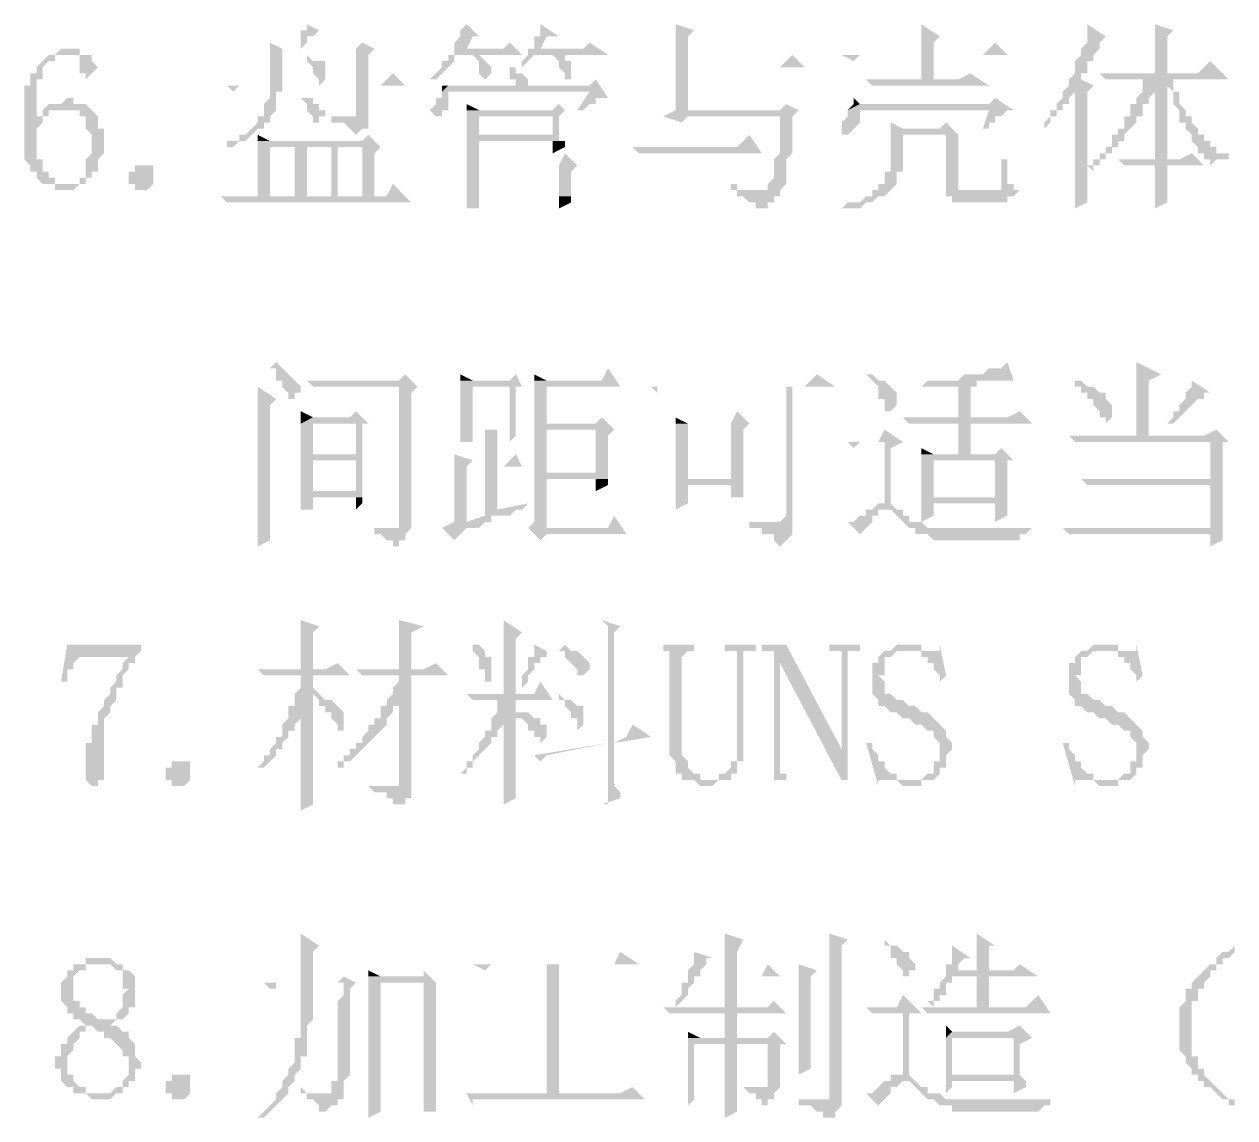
# Model space of a CAD drawing. Extents: x 51 to 246, y 3 to 417.
# Drawn here: x 179.58 to 187.92, y 324.53 to 332.06 of the extents above; entities that cross this region are included whole.
import ezdxf

# ---------------------------------------------------------------- set-up
doc = ezdxf.new("R2010")
doc.units = 0
doc.header["$MEASUREMENT"] = 0
doc.layers.add('_____1', color=160, linetype='Continuous')

msp = doc.modelspace()

# ---------------------------------------------------------------- hatches: boundary and pattern name
at = {"layer": '_____1'}
for points in [[(181.5252, 332.0622), (181.5252, 332.02), (181.4832, 332.02), (181.4832, 331.8929), (181.356, 331.8929), (181.4832, 331.8929), (181.5252, 331.9353), (181.5252, 331.9777), (181.5676, 331.9777), (181.6099, 332.02)], [(182.6259, 332.0622), (182.5835, 332.02), (182.5835, 331.9777), (182.5415, 331.9353), (182.5415, 331.8929), (182.6259, 331.8929), (182.6683, 331.9777), (182.7106, 331.9777)], [(183.134, 332.0622), (183.134, 331.9777), (183.0917, 331.9777), (183.0917, 331.8929), (183.0493, 331.8929), (183.0493, 331.8507), (183.134, 331.8929), (183.1764, 331.9777), (183.2612, 331.9777)], [(184.0653, 332.0622), (184.0653, 331.4697), (183.9805, 331.4273), (184.7849, 331.4273), (184.7849, 331.1732), (184.7426, 331.131), (184.7426, 331.0039), (184.7002, 330.9617), (184.7002, 330.9193), (184.4463, 330.9193), (184.4887, 330.9193), (184.4887, 330.877), (184.531, 330.877), (184.5734, 330.8346), (184.6158, 330.8346), (184.6158, 330.7924), (184.7002, 330.7924), (184.7002, 330.8346), (184.7426, 330.8346), (184.7426, 330.877), (184.7849, 330.877), (184.7849, 330.9193), (184.8273, 330.9617), (184.8273, 331.131), (184.8697, 331.1732), (184.8697, 331.4273), (184.9121, 331.4697), (184.15, 331.4697), (184.15, 331.766), (184.9544, 331.766), (184.15, 331.766), (184.15, 331.9777), (184.1924, 332.02)], [(185.7585, 332.0622), (185.7585, 331.8507), (185.8433, 331.8507), (185.8433, 331.9353), (185.8856, 331.9777)], [(186.9016, 332.0622), (186.9016, 331.9353), (186.8592, 331.8929), (186.8592, 331.8507), (186.8168, 331.8083), (186.8168, 331.7236), (186.7748, 331.6814), (186.7748, 331.639), (186.7324, 331.5966), (186.7324, 331.5543), (186.6901, 331.5119), (186.6901, 331.4697), (186.6477, 331.4697), (186.6477, 331.4273), (186.6053, 331.3849), (186.6053, 331.3427), (186.6477, 331.3849), (186.6477, 331.4273), (186.6901, 331.4273), (186.6901, 331.4697), (186.7324, 331.4697), (186.7324, 331.5119), (186.7748, 331.5119), (186.7748, 331.5543), (186.8168, 331.5966), (186.944, 331.639), (186.8592, 331.6814), (186.8592, 331.7236), (186.9016, 331.7236), (186.9016, 331.8083), (186.944, 331.8083), (186.944, 331.8507), (186.9863, 331.8929), (186.9863, 331.9353), (187.0287, 331.9777)], [(187.3674, 332.0622), (187.3674, 331.7236), (187.4521, 331.7236), (187.4521, 331.9777), (187.4945, 332.02)], [(181.2713, 331.9353), (181.2713, 331.8929), (181.8638, 331.8929), (181.8638, 331.639), (181.2713, 331.639), (181.9486, 331.639), (181.9486, 331.8507), (181.991, 331.8929), (181.356, 331.8929)], [(181.9062, 331.9353), (181.8638, 331.8929), (181.4832, 331.8929), (181.991, 331.8929)], [(182.9222, 331.9353), (182.8801, 331.8929), (182.5415, 331.8929), (182.5415, 331.8507), (182.4991, 331.8507), (182.4991, 331.8083), (182.4567, 331.8083), (182.4567, 331.766), (182.4144, 331.7236), (182.372, 331.6814), (182.4144, 331.6814), (182.4567, 331.7236), (182.4991, 331.766), (182.5415, 331.8083), (182.5415, 331.8507), (183.0069, 331.8507)], [(183.4727, 331.9353), (183.4303, 331.8929), (183.134, 331.8929), (183.0493, 331.8507), (183.0069, 331.8083), (183.0069, 331.766), (183.0917, 331.8507), (183.5998, 331.8507)], [(186.2667, 331.9353), (186.1819, 331.8507), (185.2083, 331.8507), (185.2931, 331.8083), (185.3355, 331.8507), (186.3514, 331.8507)], [(180.0014, 331.8507), (179.8743, 331.8507), (179.959, 331.8507), (179.959, 331.7236), (180.0014, 331.7236), (180.0014, 331.6814), (180.0862, 331.766), (180.0438, 331.8083), (180.0438, 331.8507)], [(181.2713, 331.8929), (181.2713, 331.639), (181.356, 331.639), (181.356, 331.8929), (181.8638, 331.8929)], [(184.8697, 331.8507), (184.7849, 331.766), (184.15, 331.766), (184.9544, 331.766)], [(182.8801, 331.766), (182.9222, 331.766), (182.9222, 331.6814), (182.9645, 331.6814), (182.9645, 331.639), (183.0493, 331.639), (183.0493, 331.6814), (183.0069, 331.7236), (182.9645, 331.7236), (182.9645, 331.766), (182.9222, 331.766)], [(187.7484, 331.8083), (187.6637, 331.7236), (186.9863, 331.7236), (187.0287, 331.6814), (187.8752, 331.6814)], [(182.1181, 331.7236), (182.0333, 331.639), (180.975, 331.639), (181.0174, 331.5966), (181.0597, 331.639), (182.2028, 331.639)], [(182.4991, 331.6814), (182.4991, 331.639), (182.4567, 331.639), (182.4567, 331.5966), (182.4991, 331.639)], [(183.5151, 331.6814), (183.4727, 331.639), (182.4991, 331.639), (182.4567, 331.5966), (183.4727, 331.5966), (183.3879, 331.4697), (183.4303, 331.4697), (183.4727, 331.5119), (183.5151, 331.5119), (183.5151, 331.5543), (183.5998, 331.5543)], [(186.0972, 331.7236), (186.0128, 331.6814), (185.3778, 331.6814), (185.4199, 331.639), (186.2243, 331.639)], [(187.2826, 331.6814), (187.2826, 331.639), (187.3674, 331.639), (187.3674, 331.131), (187.4521, 331.131), (187.4521, 331.6814)], [(181.2713, 331.639), (181.2713, 331.5543), (181.2289, 331.5119), (181.2289, 331.4273), (181.1865, 331.4273), (181.1865, 331.3849), (181.1021, 331.3004), (181.0597, 331.3004), (181.0597, 331.258), (180.975, 331.258), (180.975, 331.2156), (181.0174, 331.2156), (181.0597, 331.258), (181.1021, 331.258), (181.1865, 331.3427), (181.2289, 331.3427), (181.2289, 331.3849), (181.2713, 331.3849), (181.2713, 331.4273), (181.3137, 331.4697), (181.3137, 331.5966), (181.356, 331.5966), (181.356, 331.639), (181.8638, 331.639)], [(181.9486, 331.639), (181.2713, 331.639), (181.8638, 331.639), (181.8638, 331.4273), (181.7794, 331.4273), (181.9486, 331.4273), (181.9486, 331.4697)], [(181.4832, 331.5966), (181.4832, 331.5543), (181.5252, 331.5119), (181.5252, 331.4697), (181.5676, 331.4273), (181.5676, 331.3849), (181.6099, 331.3849), (181.6099, 331.4273), (181.6523, 331.4273), (181.6523, 331.4697), (181.6099, 331.4697), (181.6099, 331.5119), (181.5676, 331.5119), (181.5676, 331.5543), (181.4832, 331.5543)], [(182.4567, 331.5966), (182.4567, 331.5543), (182.4144, 331.5543), (182.4144, 331.5119), (182.372, 331.4697), (182.4144, 331.4273), (182.4567, 331.4273), (182.4567, 331.4697), (182.4991, 331.4697), (182.4991, 331.5966), (183.4727, 331.5966)], [(186.944, 331.639), (186.8168, 331.5966), (186.8168, 330.7924), (186.9016, 330.8346), (186.9016, 331.5966)], [(187.2826, 331.639), (187.2826, 331.5966), (187.2403, 331.5543), (187.2403, 331.5119), (187.1979, 331.5119), (187.1979, 331.4273), (187.1555, 331.4273), (187.1555, 331.3427), (187.1135, 331.3427), (187.1135, 331.3004), (187.0711, 331.3004), (187.0711, 331.2156), (187.0287, 331.2156), (187.0287, 331.1732), (186.9863, 331.1732), (186.9863, 331.131), (186.944, 331.131), (186.944, 331.0887), (186.9016, 331.0887), (186.944, 331.0463), (186.944, 331.0887), (186.9863, 331.0887), (186.9863, 331.131), (187.0287, 331.131), (187.0287, 331.1732), (187.0711, 331.1732), (187.0711, 331.2156), (187.1135, 331.2156), (187.1135, 331.258), (187.1555, 331.258), (187.1555, 331.3004), (187.2403, 331.3849), (187.2403, 331.4273), (187.2826, 331.4273), (187.2826, 331.5119), (187.325, 331.5119), (187.325, 331.5543), (187.3674, 331.5966), (187.3674, 331.639)], [(179.8743, 331.5543), (179.8319, 331.5119), (179.7472, 331.5119), (179.7051, 331.4697), (179.959, 331.4697), (179.959, 331.4273), (180.0014, 331.4273), (180.0014, 331.3427), (180.0438, 331.3004), (180.0438, 331.1732), (180.0014, 331.131), (180.0014, 331.0039), (179.959, 331.0039), (179.959, 330.9617), (179.7051, 330.9617), (179.7895, 330.9617), (179.7895, 330.9193), (179.9167, 330.9193), (179.959, 330.9617), (180.0014, 330.9617), (180.0014, 331.0039), (180.0438, 331.0039), (180.0438, 331.0463), (180.0862, 331.0463), (180.0862, 331.131), (180.1282, 331.1732), (180.1282, 331.3427), (180.0862, 331.3427), (180.0862, 331.4273), (180.0438, 331.4697), (180.0014, 331.5119), (179.9167, 331.5119), (179.9167, 331.5543)], [(182.6259, 331.5119), (182.6259, 331.4697), (182.7106, 331.4697)], [(183.2612, 331.5119), (183.2188, 331.4697), (182.6259, 331.4697), (182.6259, 331.0887), (183.2612, 331.0887), (183.2612, 330.877), (182.6259, 330.877), (182.6259, 330.7924), (182.7106, 330.7924), (182.7106, 330.877), (183.3456, 330.877), (183.3456, 331.0463), (183.3879, 331.0887), (182.7106, 331.0887), (182.7106, 331.258), (183.2612, 331.258), (182.7106, 331.3004), (182.7106, 331.4273), (183.2188, 331.4273), (183.3032, 331.4697)], [(184.8273, 331.5119), (184.7849, 331.4697), (184.15, 331.4697), (184.9121, 331.4697)], [(186.2667, 331.5543), (186.2243, 331.5119), (185.3355, 331.5119), (185.2507, 331.4697), (186.2243, 331.4697), (186.1819, 331.3427), (186.2243, 331.3427), (186.2243, 331.3849), (186.2667, 331.3849), (186.2667, 331.4273), (186.309, 331.4273), (186.3514, 331.4697), (186.3938, 331.4697)], [(185.2931, 331.5543), (185.2931, 331.5119), (185.2507, 331.4697), (185.3355, 331.5119)], [(179.7051, 331.4697), (179.7051, 331.4273), (179.6628, 331.4273), (179.6628, 331.3849), (179.7051, 331.3849), (179.7051, 331.4273), (179.7472, 331.4273), (179.7472, 331.4697), (179.8743, 331.4697)], [(183.3032, 331.4697), (183.2188, 331.4273), (183.2188, 331.3004), (182.7106, 331.3004), (183.2612, 331.258), (183.2612, 331.4273)], [(183.9805, 331.4273), (184.1076, 331.3849), (184.15, 331.4273), (184.7849, 331.4273)], [(185.2507, 331.4697), (185.2507, 331.4273), (185.2083, 331.3849), (185.2083, 331.3004), (185.2507, 331.3004), (185.3355, 331.3849), (185.3355, 331.4697), (186.2243, 331.4697)], [(185.547, 331.3849), (185.547, 331.0463), (185.5046, 331.0463), (185.5046, 330.9617), (185.4622, 330.9617), (185.4622, 330.9193), (185.4199, 330.9193), (185.4199, 330.877), (185.3778, 330.877), (185.3355, 330.8346), (185.2507, 330.8346), (185.2083, 330.7924), (185.166, 330.7924), (185.3355, 330.7924), (185.3778, 330.8346), (185.4199, 330.8346), (185.4622, 330.877), (185.5046, 330.877), (185.5894, 330.9617), (185.5894, 331.0463), (185.6317, 331.0463), (185.6317, 331.3004), (186.0128, 331.3004), (185.6317, 331.3427)], [(185.928, 331.3849), (185.8856, 331.3427), (185.6317, 331.3427), (186.0128, 331.3004)], [(181.1865, 331.3004), (181.1865, 331.258), (181.2713, 331.258)], [(181.9486, 331.3004), (181.9062, 331.258), (181.1865, 331.258), (181.1865, 330.877), (181.2713, 330.877), (181.2713, 331.2156), (182.0333, 331.2156)], [(183.2612, 331.258), (183.2188, 331.258), (183.2188, 331.1732), (183.3032, 331.2156), (183.3032, 331.258)], [(184.5734, 331.3004), (184.4887, 331.2156), (183.769, 331.2156), (183.8113, 331.1732), (184.6582, 331.1732)], [(186.0128, 331.3004), (185.928, 331.3004), (185.928, 330.877), (185.9704, 330.877), (185.9704, 330.8346), (186.3514, 330.8346), (186.3514, 330.877), (186.3938, 330.877), (186.0551, 330.9193), (186.0128, 330.9193), (186.0128, 331.258)], [(181.4408, 331.2156), (181.4408, 330.877), (181.1865, 330.877), (181.5252, 330.877), (181.5252, 331.2156), (181.6947, 331.2156)], [(181.7371, 331.2156), (181.4408, 331.2156), (181.6947, 331.2156), (181.6947, 330.877), (181.1865, 330.877), (181.7371, 330.877)], [(182.0333, 331.2156), (181.9062, 331.2156), (181.9062, 330.877), (181.1865, 330.877), (181.991, 330.877), (181.991, 331.1732)], [(183.3032, 331.1732), (183.2612, 331.0887), (182.7106, 331.0887), (183.3879, 331.0887)], [(187.6213, 331.1732), (187.5365, 331.131), (187.1135, 331.131), (187.1555, 331.0887), (187.706, 331.0887)], [(182.6259, 331.0887), (182.6259, 330.877), (182.7106, 330.877), (182.7106, 331.0887), (183.2612, 331.0887)], [(187.4521, 331.0887), (187.3674, 331.0887), (187.3674, 330.7924), (187.4521, 330.8346), (187.4521, 331.0463)], [(182.1181, 330.9617), (182.0757, 330.877), (180.9326, 330.877), (180.975, 330.8346), (182.2449, 330.8346)], [(183.3456, 330.877), (183.2612, 330.877), (183.2612, 330.7924), (183.3456, 330.8346)], [(183.5998, 329.6917), (183.5574, 329.6069), (183.0917, 329.6069), (183.0917, 328.6333), (183.0493, 328.591), (183.1764, 328.591), (183.1764, 328.9296), (183.5998, 328.9296), (183.1764, 328.972), (183.1764, 329.2683), (183.6418, 329.2683), (183.1764, 329.3106), (183.1764, 329.5647), (183.6842, 329.5647)], [(186.3514, 329.7341), (186.309, 329.6917), (186.2243, 329.6917), (186.1819, 329.6493), (186.0551, 329.6493), (186.0128, 329.6069), (185.928, 329.6069), (186.3938, 329.6069)], [(187.2403, 329.7341), (187.2403, 329.2261), (187.325, 329.2261), (187.325, 329.6069), (187.4097, 329.6493)], [(182.2028, 329.6493), (182.1605, 329.6069), (181.5252, 329.6069), (181.5676, 329.5647), (182.2872, 329.5647)], [(182.5835, 329.6493), (182.5835, 329.6069), (182.6683, 329.6069)], [(182.9645, 329.6493), (182.9222, 329.6069), (182.5835, 329.6069), (182.5835, 329.1837), (182.6683, 329.1837), (182.6683, 329.2683), (182.9645, 329.2683), (182.6683, 329.2683), (182.6683, 329.5647), (183.0069, 329.5647)], [(183.0917, 329.6493), (183.0917, 329.6069), (183.1764, 329.6069)], [(185.0388, 329.6493), (184.9544, 329.5647), (183.8961, 329.5647), (183.9385, 329.5223), (183.9385, 329.5647), (185.166, 329.5647)], [(185.928, 329.6069), (185.8009, 329.6069), (185.7585, 329.5647), (185.6741, 329.5647), (186.0128, 329.5647), (186.0128, 329.353), (186.0972, 329.353), (186.0972, 329.5647), (186.1395, 329.5647), (186.1395, 329.6069), (186.3514, 329.6069)], [(186.8168, 329.6069), (186.8168, 329.5647), (186.8592, 329.5647), (186.8592, 329.5223), (186.9016, 329.5223), (186.9016, 329.48), (186.944, 329.48), (186.944, 329.4376), (186.9863, 329.3952), (186.9863, 329.353), (187.0287, 329.353), (187.0287, 329.3106), (187.0711, 329.353), (187.0711, 329.4376), (187.0287, 329.48), (187.0287, 329.5223), (186.9863, 329.5223), (186.944, 329.5647), (186.9016, 329.5647), (186.8592, 329.6069)], [(187.6213, 329.6069), (187.6213, 329.5647), (187.5789, 329.5223), (187.5789, 329.48), (187.5365, 329.4376), (187.5365, 329.3952), (187.4945, 329.3952), (187.4945, 329.353), (187.4521, 329.3106), (187.4521, 329.2683), (187.4521, 329.3106), (187.4945, 329.3106), (187.5365, 329.353), (187.5789, 329.3952), (187.6637, 329.48), (187.706, 329.48), (187.706, 329.5223), (187.7484, 329.5223)], [(181.1865, 329.5647), (181.1865, 328.464), (181.2713, 328.5064), (181.2713, 329.4376), (181.3137, 329.48)], [(182.2872, 329.5647), (182.1605, 329.5647), (182.1605, 328.591), (181.9486, 328.591), (181.991, 328.591), (181.991, 328.5486), (182.0333, 328.5486), (182.0757, 328.5064), (182.1181, 328.5064), (182.1181, 328.464), (182.1605, 328.464), (182.1605, 328.5064), (182.2028, 328.5064), (182.2028, 328.5486), (182.2449, 328.591), (182.2449, 329.5223)], [(183.0069, 329.5647), (182.9222, 329.5647), (182.9222, 329.2683), (182.6683, 329.2683), (182.9645, 329.2683), (182.9645, 329.5647)], [(184.8697, 329.5647), (184.8273, 329.5647), (184.8273, 328.6757), (184.7849, 328.6333), (184.7426, 328.6333), (184.5734, 328.591), (184.6582, 328.591), (184.6582, 328.5486), (184.7426, 328.5486), (184.7426, 328.5064), (184.7849, 328.464), (184.8697, 328.5486), (184.8697, 328.6757)], [(181.4832, 329.3952), (181.4832, 329.3106), (181.5676, 329.353)], [(181.8638, 329.3952), (181.8218, 329.353), (181.5676, 329.353), (181.4832, 329.3106), (181.4832, 329.0989), (181.5676, 329.0989), (181.5676, 329.3106), (181.9486, 329.3106)], [(183.5574, 329.353), (183.5151, 329.3106), (183.1764, 329.3106), (183.6418, 329.2683)], [(184.4887, 329.3952), (184.4463, 329.3106), (184.0653, 329.3106), (184.0653, 328.9296), (184.15, 328.9296), (184.15, 329.3106), (184.5734, 329.3106)], [(184.0653, 329.353), (184.0653, 329.3106), (184.15, 329.3106)], [(186.4362, 329.3952), (186.3514, 329.353), (185.6317, 329.353), (185.6741, 329.3106), (186.5206, 329.3106)], [(181.9486, 329.3106), (181.8638, 329.3106), (181.8638, 329.0989), (181.4832, 329.0989), (181.4832, 328.845), (181.5676, 328.845), (181.5676, 329.0566), (181.9062, 329.0566), (181.9062, 329.3106)], [(182.753, 329.2683), (182.753, 328.6757), (182.6259, 328.6333), (182.7954, 328.6333), (182.7954, 328.6757), (182.9222, 328.6757), (182.9645, 328.7179), (182.8378, 328.7179), (182.8378, 329.0144), (183.0069, 329.0144), (182.8378, 329.0144), (182.8378, 329.2683), (182.9222, 329.2683)], [(182.9645, 329.2683), (182.753, 329.2683), (182.9222, 329.2683), (182.9222, 329.1837), (182.9645, 329.2261)], [(183.6418, 329.2683), (183.5151, 329.2683), (183.5151, 328.972), (183.1764, 328.972), (183.5998, 328.9296), (183.5998, 329.2261)], [(184.5734, 329.3106), (184.4463, 329.3106), (184.4463, 328.9296), (184.0653, 328.9296), (184.0653, 328.7179), (184.15, 328.7603), (184.15, 328.8872), (184.4463, 328.8872), (184.531, 328.9296), (184.531, 329.2683)], [(185.5046, 329.2683), (185.4622, 329.1837), (185.2507, 329.1837), (185.2931, 329.1413), (185.3355, 329.1837), (185.6317, 329.1837)], [(187.7908, 329.2683), (187.706, 329.2261), (186.7748, 329.2261), (186.8168, 329.1837), (187.8752, 329.1837)], [(185.6317, 329.1837), (185.5046, 329.1837), (185.5046, 328.7603), (185.4622, 328.7603), (185.4199, 328.7179), (185.547, 328.7179), (185.6741, 328.591), (185.7165, 328.591), (185.7165, 328.5486), (185.8009, 328.5486), (185.8433, 328.5064), (186.4362, 328.5064), (186.4362, 328.5486), (186.4782, 328.5486), (186.5206, 328.591), (185.8009, 328.591), (185.7585, 328.6333), (185.6741, 328.6333), (185.6741, 328.6757), (185.6317, 328.6757), (185.6317, 328.7179), (185.5894, 328.7179), (185.547, 328.7603), (185.547, 329.1413)], [(187.8752, 329.1837), (187.7484, 329.1837), (187.7484, 328.9296), (186.8592, 328.9296), (187.7484, 328.8872), (187.7484, 328.591), (186.7324, 328.591), (186.7748, 328.5486), (187.7484, 328.5486), (187.8332, 328.591), (187.8332, 329.1837)], [(182.5415, 329.0989), (182.5415, 328.6333), (182.4567, 328.591), (182.5415, 328.5064), (182.6259, 328.591), (182.7106, 328.591), (182.753, 328.6333), (182.7954, 328.6333), (182.6259, 328.6333), (182.6259, 329.0144), (182.6683, 329.0566)], [(182.9645, 329.0989), (182.8801, 329.0144), (182.8378, 329.0144), (183.0069, 329.0144)], [(185.7585, 329.1413), (185.7585, 329.0989), (185.8433, 329.0989)], [(186.309, 329.1413), (186.2667, 329.0989), (185.7585, 329.0989), (185.7585, 328.7603), (186.2667, 328.7603), (186.2667, 328.6333), (186.3514, 328.6757), (186.3514, 328.7603), (185.8433, 328.8027), (185.8433, 329.0566), (186.3938, 329.0566)], [(186.3938, 329.0566), (186.2667, 329.0566), (186.2667, 328.8027), (185.8433, 328.8027), (186.3514, 328.7603), (186.3514, 329.0566)], [(184.531, 328.9296), (184.4463, 328.8872), (184.4463, 328.8027), (184.531, 328.8027), (184.531, 328.8872)], [(186.8592, 328.9296), (186.9016, 328.8872), (187.7484, 328.8872)], [(185.7585, 328.7603), (185.7585, 328.6333), (185.8433, 328.6757), (185.8433, 328.7603), (186.2667, 328.7603)], [(183.6418, 328.6757), (183.5998, 328.591), (183.0493, 328.591), (183.134, 328.5064), (183.1764, 328.5486), (183.7266, 328.5486)], [(185.4199, 328.7179), (185.3778, 328.7179), (185.3778, 328.6757), (185.3355, 328.6757), (185.2931, 328.6333), (185.2507, 328.6333), (185.3355, 328.5486), (185.3778, 328.591), (185.4199, 328.6333), (185.4199, 328.6757), (185.4622, 328.6757), (185.4622, 328.7179), (185.5046, 328.7179)], [(181.9486, 328.6333), (181.9486, 328.591), (182.1181, 328.591), (181.9486, 328.591)], [(184.5734, 328.6333), (184.5734, 328.591), (184.7426, 328.6333), (184.6158, 328.6333)], [(187.8332, 328.591), (187.7484, 328.5486), (187.7484, 328.464), (187.8332, 328.5064), (187.8332, 328.5486)], [(181.4832, 327.956), (181.4832, 327.6174), (181.5676, 327.6174), (181.5676, 327.8713), (181.6099, 327.9137)], [(182.1605, 327.956), (182.1605, 327.6174), (182.2449, 327.6174), (182.2449, 327.8713), (182.3296, 327.9137)], [(182.8801, 327.956), (182.8801, 327.4481), (182.9645, 327.4481), (182.9645, 327.8289), (183.0069, 327.8713)], [(183.5574, 327.956), (183.5998, 327.9137), (183.5998, 327.1094), (183.6418, 327.1094), (183.6418, 327.8713), (183.6842, 327.9137)], [(180.3824, 327.7867), (179.8743, 327.7867), (179.8319, 327.5326), (179.8743, 327.5326), (179.8743, 327.6174), (179.9167, 327.6174), (179.9167, 327.6596), (179.959, 327.702), (180.3401, 327.702), (180.3824, 327.7443)], [(182.6683, 327.7867), (182.6683, 327.7443), (182.7106, 327.702), (182.7106, 327.6174), (182.753, 327.6174), (182.753, 327.5326), (182.7954, 327.5326), (182.7954, 327.702), (182.753, 327.702), (182.753, 327.7443), (182.7106, 327.7867)], [(183.0917, 327.7867), (183.0917, 327.702), (183.0493, 327.702), (183.0493, 327.6174), (183.0069, 327.575), (183.0069, 327.4903), (183.0493, 327.5326), (183.0493, 327.575), (183.0917, 327.6174), (183.0917, 327.6596), (183.134, 327.6596), (183.134, 327.702), (183.1764, 327.702), (183.1764, 327.7443)], [(184.1924, 327.7867), (183.9805, 327.7867), (183.9805, 327.7443), (184.0229, 327.7443), (184.0229, 327.0247), (184.0653, 326.9823), (184.0653, 326.8977), (184.1076, 326.8977), (184.1076, 326.8553), (184.1924, 326.8553), (184.2347, 326.813), (184.3195, 326.813), (184.3615, 326.8553), (184.4039, 326.8553), (184.2347, 326.8553), (184.2347, 326.8977), (184.1924, 326.8977), (184.15, 326.9399), (184.15, 326.9823), (184.1076, 327.0247), (184.1076, 327.702), (184.15, 327.7443), (184.1924, 327.7443)], [(184.6158, 327.7867), (184.4039, 327.7867), (184.4039, 327.7443), (184.4887, 327.7443), (184.4887, 326.9823), (184.4463, 326.9823), (184.4463, 326.9399), (184.4039, 326.8977), (184.3615, 326.8977), (184.3615, 326.8553), (184.2771, 326.8553), (184.4463, 326.8553), (184.4463, 326.8977), (184.4887, 326.8977), (184.4887, 326.9823), (184.531, 326.9823), (184.531, 327.7443), (184.6158, 327.7443)], [(184.8273, 327.7867), (184.6582, 327.7867), (184.6582, 327.7443), (184.7426, 327.7443), (184.7426, 327.702), (184.7849, 327.6596), (185.2083, 326.8553), (185.2083, 327.067)], [(185.3355, 327.7867), (185.1236, 327.7867), (185.1236, 327.7443), (185.2083, 327.7443), (185.2083, 326.8553), (185.2507, 326.8553), (185.2507, 327.7443), (185.3355, 327.7443)], [(185.6741, 327.7867), (185.5894, 327.7867), (185.547, 327.7443), (185.5046, 327.7443), (185.4622, 327.702), (185.4622, 327.6596), (185.4199, 327.6596), (185.4199, 327.4481), (185.4622, 327.4057), (185.4622, 327.3633), (185.5046, 327.3633), (185.547, 327.3209), (185.5894, 327.3209), (185.6317, 327.2786), (185.6741, 327.2786), (185.7165, 327.2364), (185.7585, 327.2364), (185.8009, 327.194), (185.8433, 327.194), (185.8433, 327.1516), (185.8856, 327.1094), (185.8856, 326.9823), (185.8433, 326.9823), (185.8433, 326.8977), (185.8009, 326.8977), (185.7585, 326.8553), (185.547, 326.8553), (185.5894, 326.8553), (185.6317, 326.813), (185.7585, 326.813), (185.7585, 326.8553), (185.8433, 326.8553), (185.8856, 326.8977), (185.8856, 326.9399), (185.928, 326.9399), (185.928, 327.0247), (185.9704, 327.067), (185.9704, 327.1094), (185.928, 327.1516), (185.928, 327.194), (185.8856, 327.2364), (185.8433, 327.2786), (185.8009, 327.3209), (185.7585, 327.3209), (185.7165, 327.3633), (185.6741, 327.3633), (185.6317, 327.4057), (185.5894, 327.4057), (185.547, 327.4481), (185.5046, 327.4481), (185.5046, 327.5326), (185.4622, 327.575), (185.5046, 327.575), (185.5046, 327.702), (185.547, 327.702), (185.5894, 327.7443), (185.8009, 327.7443), (185.7585, 327.7443), (185.7585, 327.7867), (185.7165, 327.7867)], [(185.8009, 327.7443), (185.6741, 327.7443), (185.8433, 327.7443)], [(185.8856, 327.7867), (185.8856, 327.7443), (185.7165, 327.7443), (185.7585, 327.7443), (185.7585, 327.702), (185.8009, 327.702), (185.8009, 327.6596), (185.8433, 327.6596), (185.8433, 327.6174), (185.8856, 327.575), (185.8856, 327.5326), (185.928, 327.575)], [(187.0287, 327.7867), (186.944, 327.7867), (186.9016, 327.7443), (186.8592, 327.7443), (186.8168, 327.702), (186.8168, 327.6596), (186.7748, 327.6596), (186.7748, 327.4481), (186.8168, 327.4057), (186.8168, 327.3633), (186.8592, 327.3633), (186.9016, 327.3209), (186.944, 327.3209), (186.9863, 327.2786), (187.0287, 327.2786), (187.0711, 327.2364), (187.1135, 327.2364), (187.1555, 327.194), (187.1979, 327.194), (187.1979, 327.1516), (187.2403, 327.1094), (187.2403, 326.9823), (187.1979, 326.9823), (187.1979, 326.8977), (187.1555, 326.8977), (187.1135, 326.8553), (186.9016, 326.8553), (186.944, 326.8553), (186.9863, 326.813), (187.1135, 326.813), (187.1135, 326.8553), (187.1979, 326.8553), (187.2403, 326.8977), (187.2403, 326.9399), (187.2826, 326.9399), (187.2826, 327.0247), (187.325, 327.067), (187.325, 327.1094), (187.2826, 327.1516), (187.2826, 327.194), (187.2403, 327.2364), (187.1979, 327.2786), (187.1555, 327.3209), (187.1135, 327.3209), (187.0711, 327.3633), (187.0287, 327.3633), (186.9863, 327.4057), (186.944, 327.4057), (186.9016, 327.4481), (186.8592, 327.4481), (186.8592, 327.5326), (186.8168, 327.575), (186.8592, 327.575), (186.8592, 327.702), (186.9016, 327.702), (186.944, 327.7443), (187.1555, 327.7443), (187.1135, 327.7443), (187.1135, 327.7867), (187.0711, 327.7867)], [(187.1555, 327.7443), (187.0287, 327.7443), (187.1979, 327.7443)], [(187.2403, 327.7867), (187.2403, 327.7443), (187.0711, 327.7443), (187.1135, 327.7443), (187.1135, 327.702), (187.1555, 327.702), (187.1555, 327.6596), (187.1979, 327.6596), (187.1979, 327.6174), (187.2403, 327.575), (187.2403, 327.5326), (187.2826, 327.575)], [(180.3401, 327.702), (180.2977, 327.702), (180.2553, 327.6596), (180.2553, 327.6174), (180.2129, 327.575), (180.2129, 327.5326), (180.1706, 327.4903), (180.1706, 327.4481), (180.1282, 327.4057), (180.1282, 327.3633), (180.0862, 327.3209), (180.0862, 327.2364), (180.0438, 327.2364), (180.0438, 327.1094), (180.0014, 327.1094), (180.0014, 326.8553), (180.0438, 326.813), (180.0862, 326.813), (180.0862, 326.8553), (180.1282, 326.8553), (180.1282, 327.2786), (180.1706, 327.3209), (180.1706, 327.3633), (180.2129, 327.4057), (180.2129, 327.4903), (180.2553, 327.4903), (180.2553, 327.575), (180.2977, 327.6174), (180.2977, 327.6596), (180.3401, 327.6596)], [(184.7426, 327.702), (184.7426, 326.8553), (184.6582, 326.8553), (184.8697, 326.8553), (184.8273, 326.8553), (184.8273, 326.8977), (184.7849, 326.8977), (184.7849, 327.6596)], [(181.7371, 327.6596), (181.6523, 327.6174), (181.1865, 327.6174), (181.2289, 327.575), (181.8218, 327.575)], [(182.4144, 327.6596), (182.3296, 327.6174), (181.8638, 327.6174), (181.9062, 327.575), (182.4991, 327.575)], [(181.5676, 327.575), (181.4832, 327.575), (181.4832, 327.4903), (181.4408, 327.4481), (181.4408, 327.3633), (181.3984, 327.3633), (181.3984, 327.2786), (181.356, 327.2364), (181.356, 327.1516), (181.3137, 327.1516), (181.3137, 327.1094), (181.2713, 327.067), (181.2713, 327.0247), (181.2289, 327.0247), (181.2289, 326.9823), (181.1865, 326.9399), (181.2289, 326.9399), (181.3137, 327.0247), (181.3137, 327.067), (181.356, 327.067), (181.356, 327.1094), (181.3984, 327.1516), (181.3984, 327.194), (181.4408, 327.194), (181.4408, 327.2364), (181.4832, 327.2786), (181.4832, 327.3209), (181.5676, 327.3209), (181.5676, 327.4481), (181.6099, 327.4481), (181.5676, 327.4903)], [(182.2449, 327.575), (182.1605, 327.575), (182.1605, 327.5326), (182.1181, 327.4903), (182.1181, 327.4481), (182.1605, 327.4057), (182.1605, 326.813), (181.9486, 326.813), (181.991, 326.7706), (182.0757, 326.7706), (182.0757, 326.7284), (182.1181, 326.7284), (182.1181, 326.686), (182.2028, 326.686), (182.2028, 326.7284), (182.2449, 326.7284), (182.2449, 326.813)], [(183.134, 327.5326), (183.0917, 327.4481), (182.6259, 327.4481), (182.6683, 327.4057), (183.2188, 327.4057)], [(182.1181, 327.4481), (182.0757, 327.4057), (182.0757, 327.3633), (182.0333, 327.3633), (182.0333, 327.2786), (181.991, 327.2786), (181.991, 327.2364), (181.9486, 327.2364), (181.9486, 327.194), (181.9062, 327.1516), (181.9062, 327.1094), (181.8638, 327.1094), (181.8638, 327.067), (181.8218, 327.067), (181.8218, 327.0247), (181.7794, 327.0247), (181.7794, 326.9823), (181.7371, 326.9823), (181.7371, 326.9399), (181.6947, 326.9399), (181.7794, 326.9399), (181.7794, 326.9823), (181.8218, 326.9823), (182.0333, 327.194), (182.0757, 327.2364), (182.0757, 327.2786), (182.1181, 327.3209), (182.1181, 327.3633), (182.1605, 327.3633), (182.1605, 327.4057)], [(183.2612, 327.4481), (183.2612, 327.4057), (183.3032, 327.4057), (183.3032, 327.3633), (183.3456, 327.3209), (183.3456, 327.2786), (183.3879, 327.2786), (183.3879, 327.194), (183.4303, 327.2364), (183.4303, 327.3633), (183.3879, 327.3633), (183.3456, 327.4057), (183.3032, 327.4057)], [(182.9645, 327.4057), (182.8378, 327.4057), (182.8378, 327.3209), (182.9645, 327.3209), (182.9645, 327.2786), (183.0069, 327.2786), (183.0493, 327.2364), (183.0493, 327.194), (183.0917, 327.194), (183.0917, 327.1516), (183.134, 327.1516), (183.134, 327.1094), (183.1764, 327.1516), (183.1764, 327.2364), (183.134, 327.2364), (183.134, 327.2786), (183.0917, 327.2786), (183.0493, 327.3209), (182.9645, 327.3209)], [(181.5676, 327.3209), (181.4832, 327.3209), (181.4832, 326.6436), (181.5676, 326.686), (181.5676, 327.2786)], [(182.7954, 327.2786), (182.7954, 327.194), (182.753, 327.194), (182.753, 327.1516), (182.7106, 327.1094), (182.7106, 327.067), (182.6683, 327.0247), (182.6683, 326.9823), (182.6259, 326.9823), (182.6259, 326.9399), (182.5835, 326.8977), (182.6259, 326.8977), (182.6259, 326.9399), (182.6683, 326.9399), (182.6683, 326.9823), (182.7954, 327.1094), (182.7954, 327.1516), (182.8378, 327.1516), (182.8378, 327.194), (182.8801, 327.2364), (182.8801, 327.2786)], [(182.8378, 327.3209), (182.7954, 327.2786), (182.8801, 327.2786), (182.8801, 326.686), (182.9645, 326.7284), (182.9645, 327.3209)], [(183.769, 327.2364), (183.7266, 327.1516), (183.6418, 327.1094), (183.5998, 327.1094), (183.0917, 327.0247), (183.134, 326.9823), (183.1764, 327.0247), (183.5998, 327.1094), (183.6418, 327.1094), (183.8961, 327.1516)], [(183.6418, 327.1094), (183.5998, 327.1094), (183.5998, 326.686), (183.5574, 326.686), (183.6842, 326.7284), (183.6842, 326.7706), (183.6418, 326.813), (183.6418, 327.067)], [(185.4199, 327.1094), (185.3778, 327.1094), (185.4622, 326.813), (185.4622, 326.8553), (185.6317, 326.8553), (185.5894, 326.8553), (185.5894, 326.8977), (185.547, 326.8977), (185.5046, 326.9399), (185.5046, 326.9823), (185.4622, 326.9823), (185.4622, 327.0247), (185.4199, 327.067)], [(186.7748, 327.1094), (186.7324, 327.1094), (186.8168, 326.813), (186.8168, 326.8553), (186.9863, 326.8553), (186.944, 326.8553), (186.944, 326.8977), (186.9016, 326.8977), (186.8592, 326.9399), (186.8592, 326.9823), (186.8168, 326.9823), (186.8168, 327.0247), (186.7748, 327.067)], [(185.6317, 326.8553), (185.5046, 326.8553), (185.6741, 326.8553)], [(186.9863, 326.8553), (186.8592, 326.8553), (187.0287, 326.8553)], [(181.9486, 326.813), (182.1605, 326.813), (181.991, 326.813)], [(181.4832, 325.797), (181.4832, 325.4583), (181.5676, 325.4583), (181.5676, 325.67), (181.6099, 325.7122)], [(184.4039, 325.797), (184.4039, 325.5007), (184.2347, 325.5007), (184.4887, 325.5007), (184.4887, 325.67), (184.531, 325.7546)], [(185.1236, 325.797), (185.1236, 324.6539), (185.0812, 324.6539), (184.9121, 324.6117), (184.9968, 324.6117), (185.0388, 324.5693), (185.0812, 324.5693), (185.0812, 324.527), (185.166, 324.527), (185.166, 324.5693), (185.2083, 324.6117), (185.2083, 325.7122), (185.2507, 325.7546)], [(185.5046, 325.7546), (185.5046, 325.7122), (185.547, 325.7122), (185.547, 325.6277), (185.5894, 325.6277), (185.5894, 325.5853), (185.6317, 325.5429), (185.6317, 325.5007), (185.6741, 325.5007), (185.6741, 325.5429), (185.7165, 325.5429), (185.7165, 325.5853), (185.6741, 325.6277), (185.6741, 325.67), (185.6317, 325.67), (185.5894, 325.7122), (185.547, 325.7122)], [(186.1395, 325.797), (186.1395, 325.5429), (186.2243, 325.5429), (186.2243, 325.7122), (186.2667, 325.7122)], [(183.6842, 325.67), (183.6418, 325.5853), (182.6683, 325.5853), (182.753, 325.5429), (182.7954, 325.5853), (183.8113, 325.5853)], [(184.1924, 325.67), (184.1924, 325.5853), (184.15, 325.5429), (184.15, 325.5007), (184.4887, 325.5007), (184.2347, 325.5007), (184.2347, 325.5429), (184.2771, 325.5853), (184.2771, 325.6277), (184.3195, 325.6277)], [(185.9704, 325.7122), (185.9704, 325.5853), (185.928, 325.5853), (185.928, 325.5007), (186.0128, 325.5429), (186.0128, 325.5853), (186.0551, 325.6277), (186.0972, 325.6277)], [(187.9176, 325.7122), (187.8752, 325.67), (187.8332, 325.67), (187.7908, 325.6277), (187.7908, 325.5853), (187.7484, 325.5853), (187.6213, 325.4583), (187.6213, 325.416), (187.5789, 325.416), (187.5789, 325.3314), (187.5365, 325.289), (187.5365, 324.9927), (187.5789, 324.9504), (187.5789, 324.908), (187.6213, 324.8656), (187.6213, 324.8232), (187.6637, 324.8232), (187.6637, 324.781), (187.706, 324.781), (187.706, 324.7387), (187.7484, 324.7387), (187.8332, 324.6539), (187.8752, 324.6539), (187.8752, 324.6117), (187.9176, 324.6117), (187.9176, 324.6539), (187.8752, 324.6539), (187.706, 324.8232), (187.706, 324.8656), (187.6637, 324.8656), (187.6637, 324.9504), (187.6213, 324.9504), (187.6213, 325.3314), (187.6637, 325.3314), (187.6637, 325.416), (187.706, 325.416), (187.706, 325.4583), (187.7484, 325.5007), (187.7484, 325.5429), (187.7908, 325.5429), (187.7908, 325.5853), (187.8332, 325.5853), (187.8332, 325.6277), (187.8752, 325.6277), (187.9176, 325.67)], [(180.0862, 325.6277), (180.0014, 325.6277), (180.0014, 325.5853), (179.9167, 325.5853), (179.9167, 325.5429), (179.8743, 325.5429), (179.8743, 325.5007), (179.8319, 325.4583), (179.8319, 325.3314), (179.8743, 325.289), (179.8743, 325.2466), (179.9167, 325.2466), (179.9167, 325.2043), (179.959, 325.2043), (180.0014, 325.1619), (179.959, 325.1619), (180.0438, 325.1619), (180.0862, 325.1197), (180.1282, 325.1197), (180.1282, 325.0773), (180.1706, 325.0773), (180.2553, 324.9927), (180.2553, 324.9504), (180.2977, 324.9504), (180.2977, 324.8232), (180.2553, 324.781), (180.2553, 324.7387), (180.2129, 324.7387), (180.1706, 324.6963), (179.959, 324.6963), (180.0014, 324.6963), (180.0438, 324.6539), (180.1706, 324.6539), (180.2129, 324.6963), (180.2553, 324.6963), (180.2553, 324.7387), (180.2977, 324.7387), (180.2977, 324.781), (180.3401, 324.781), (180.3401, 324.8656), (180.3824, 324.8656), (180.3824, 324.908), (180.3401, 324.9504), (180.3401, 325.0349), (180.2977, 325.0773), (180.2977, 325.1197), (180.2553, 325.1197), (180.2129, 325.1619), (180.1706, 325.1619), (180.2129, 325.2043), (180.0862, 325.2043), (180.0438, 325.2466), (180.0014, 325.2466), (180.0014, 325.289), (179.959, 325.289), (179.959, 325.3314), (179.9167, 325.3314), (179.9167, 325.5007), (179.959, 325.5429), (180.0014, 325.5429), (180.0014, 325.5853), (180.2129, 325.5853), (180.1706, 325.6277), (180.1282, 325.6277)], [(180.2129, 325.5853), (180.0862, 325.5853), (180.1706, 325.5853), (180.2129, 325.5429), (180.2553, 325.5429), (180.2553, 325.416), (180.2977, 325.416), (180.2553, 325.3736), (180.2553, 325.289), (180.2129, 325.2466), (180.2129, 325.2043), (180.1282, 325.2043), (180.2553, 325.2043), (180.2977, 325.2466), (180.2977, 325.289), (180.3401, 325.289), (180.3401, 325.5007), (180.2977, 325.5429), (180.2553, 325.5429), (180.2553, 325.5853)], [(184.7002, 325.5853), (184.6582, 325.5007), (184.15, 325.5007), (184.15, 325.4583), (184.1076, 325.4583), (184.1076, 325.3736), (184.0653, 325.3314), (184.0653, 325.289), (184.15, 325.3736), (184.15, 325.416), (184.1924, 325.4583), (184.1924, 325.5007), (184.7849, 325.5007)], [(184.9121, 325.5853), (184.9121, 324.8232), (184.9968, 324.8656), (184.9968, 325.5007), (185.0388, 325.5429)], [(186.4362, 325.5853), (186.3938, 325.5429), (186.0128, 325.5429), (185.928, 325.5007), (185.8856, 325.4583), (185.8856, 325.416), (185.8433, 325.416), (185.8433, 325.3314), (185.8009, 325.3314), (185.8433, 325.289), (185.8433, 325.3314), (185.8856, 325.3314), (185.8856, 325.3736), (185.928, 325.3736), (185.928, 325.4583), (185.9704, 325.4583), (185.9704, 325.5007), (186.5629, 325.5007)], [(181.7794, 325.5007), (181.7371, 325.4583), (181.2289, 325.4583), (181.2713, 325.416), (181.3137, 325.416), (181.3137, 325.4583), (181.8638, 325.4583)], [(182.3296, 325.5429), (182.3296, 325.5007), (181.9486, 325.5007), (181.9486, 324.7387), (182.0333, 324.7387), (182.0333, 325.4583), (182.4144, 325.4583)], [(181.9486, 325.5429), (181.9486, 325.5007), (182.0333, 325.5007)], [(181.4832, 325.4583), (181.4832, 325.0773), (181.4408, 325.0773), (181.4408, 324.908), (181.3984, 324.8656), (181.3984, 324.8232), (181.356, 324.781), (181.356, 324.7387), (181.3137, 324.6963), (181.3137, 324.6539), (181.1865, 324.527), (181.2289, 324.527), (181.3984, 324.6963), (181.3984, 324.7387), (181.4408, 324.781), (181.4408, 324.8232), (181.4832, 324.8656), (181.4832, 324.9504), (181.5252, 324.9504), (181.5252, 325.1619), (181.5676, 325.2043), (181.5676, 325.4583), (181.7794, 325.4583)], [(181.8638, 325.4583), (181.4832, 325.4583), (181.7794, 325.4583), (181.7794, 325.3736), (181.7371, 325.3314), (181.7371, 324.781), (181.6947, 324.781), (181.6947, 324.6963), (181.6523, 324.6963), (181.7794, 324.6963), (181.7794, 324.781), (181.8218, 324.8232), (181.8218, 325.416)], [(184.7426, 325.3314), (184.7002, 325.289), (183.9805, 325.289), (184.0229, 325.2466), (184.8273, 325.2466)], [(185.6317, 325.3736), (185.5894, 325.289), (185.3778, 325.289), (185.4199, 325.2466), (185.7585, 325.2466)], [(186.5629, 325.3736), (186.4782, 325.289), (185.7585, 325.289), (185.8009, 325.2466), (186.6477, 325.2466)], [(185.7585, 325.2466), (185.6317, 325.2466), (185.6317, 324.8232), (185.547, 324.8232), (185.547, 324.781), (185.6741, 324.781), (185.8009, 324.6539), (185.8433, 324.6539), (185.8856, 324.6117), (185.9704, 324.6117), (185.9704, 324.5693), (186.5629, 324.5693), (186.6053, 324.6117), (186.6477, 324.6117), (186.6477, 324.6539), (186.6901, 324.6539), (185.928, 324.6539), (185.8856, 324.6963), (185.8009, 324.6963), (185.8009, 324.7387), (185.7585, 324.7387), (185.6741, 324.8232), (185.6741, 325.2466)], [(179.959, 325.1619), (179.9167, 325.1197), (179.8743, 325.0773), (179.8743, 325.0349), (179.8319, 325.0349), (179.8319, 324.9504), (179.7895, 324.9504), (179.7895, 324.8656), (179.8319, 324.8656), (179.8319, 324.781), (179.8743, 324.7387), (179.9167, 324.7387), (179.9167, 324.6963), (180.0862, 324.6963), (180.0014, 324.6963), (180.0014, 324.7387), (179.959, 324.7387), (179.9167, 324.781), (179.9167, 324.8232), (179.8743, 324.8232), (179.8743, 324.9504), (179.9167, 324.9927), (179.9167, 325.0349), (179.959, 325.0773), (179.959, 325.1197), (180.0014, 325.1197), (180.0014, 325.1619)], [(185.928, 325.1619), (185.928, 325.0773), (185.9704, 325.1197)], [(186.4362, 325.1619), (186.3514, 325.1197), (185.9704, 325.1197), (185.928, 325.0773), (185.928, 324.781), (186.3938, 324.781), (186.3938, 324.6963), (186.4782, 324.7387), (186.4782, 324.781), (186.4362, 324.8232), (185.9704, 324.8232), (185.9704, 325.0773), (186.5206, 325.0773)], [(184.15, 325.1197), (184.15, 325.0773), (184.2347, 325.0773)], [(184.7426, 325.1197), (184.7002, 325.0773), (184.15, 325.0773), (184.15, 324.6117), (184.1924, 324.6539), (184.1924, 325.0349), (184.8273, 325.0349)], [(186.5206, 325.0773), (186.3938, 325.0773), (186.3938, 324.8232), (185.9704, 324.8232), (186.4362, 324.8232), (186.4362, 325.0349)], [(184.4887, 325.0349), (184.4039, 325.0349), (184.4039, 324.527), (184.4887, 324.5693), (184.4887, 324.6963)], [(184.8273, 325.0349), (184.7002, 325.0349), (184.7002, 324.7387), (184.6582, 324.7387), (184.7849, 324.7387), (184.7849, 325.0349)], [(185.547, 324.781), (185.5046, 324.781), (185.4199, 324.6963), (185.3778, 324.6963), (185.4622, 324.6117), (185.547, 324.6963), (185.547, 324.7387), (185.5894, 324.7387), (185.6317, 324.781)], [(185.928, 324.781), (185.928, 324.6963), (185.9704, 324.7387), (185.9704, 324.781), (186.3938, 324.781)], [(183.769, 324.7387), (183.6842, 324.6963), (182.6259, 324.6963), (182.6683, 324.6117), (182.6683, 324.6539), (183.8537, 324.6539)], [(184.531, 324.7387), (184.5734, 324.6963), (184.6158, 324.6963), (184.6158, 324.6539), (184.6582, 324.6539), (184.6582, 324.6117), (184.7002, 324.6117), (184.7002, 324.6539), (184.7426, 324.6539), (184.7426, 324.6963), (184.7849, 324.7387), (184.5734, 324.7387)], [(184.9121, 324.6539), (184.9121, 324.6117), (185.0812, 324.6539), (184.9544, 324.6539)]]:
    msp.add_hatch(color=7, dxfattribs=at).paths.add_polyline_path(points, is_closed=False)
for points in [[(179.9167, 331.8929), (179.8319, 331.8929), (179.7895, 331.8507), (179.7472, 331.8507), (179.6628, 331.766), (179.6628, 331.7236), (179.6204, 331.7236), (179.6204, 331.639), (179.578, 331.639), (179.578, 331.131), (179.6204, 331.0887), (179.6204, 331.0463), (179.6628, 331.0463), (179.6628, 331.0039), (179.7051, 330.9617), (179.8743, 330.9617), (179.7895, 330.9617), (179.7895, 331.0039), (179.7472, 331.0039), (179.7472, 331.0463), (179.7051, 331.0463), (179.7051, 331.131), (179.6628, 331.131), (179.6628, 331.3427), (179.7051, 331.3849), (179.6628, 331.3849), (179.6628, 331.6814), (179.7051, 331.6814), (179.7051, 331.766), (179.7472, 331.8083), (179.7895, 331.8083), (179.7895, 331.8507), (180.0014, 331.8507), (179.959, 331.8507), (179.959, 331.8929)], [(181.5252, 331.8507), (181.5252, 331.8083), (181.5676, 331.766), (181.5676, 331.7236), (181.6099, 331.6814), (181.6099, 331.639), (181.6523, 331.6814), (181.6523, 331.8083), (181.5676, 331.8083)], [(182.7106, 331.8507), (182.6683, 331.8507), (182.7106, 331.8083), (182.7106, 331.7236), (182.753, 331.6814), (182.7954, 331.7236), (182.7954, 331.766)], [(183.2612, 331.8507), (183.2188, 331.8507), (183.2612, 331.8083), (183.2612, 331.766), (183.3032, 331.7236), (183.3032, 331.6814), (183.3456, 331.6814), (183.3456, 331.8083), (183.3032, 331.8083), (183.3032, 331.8507)], [(185.7585, 331.8507), (185.8433, 331.8507), (185.8433, 331.6814), (185.7585, 331.6814)], [(187.4945, 331.6814), (187.2826, 331.6814), (187.4521, 331.6814), (187.4521, 331.639), (187.4945, 331.5966), (187.4945, 331.5119), (187.5365, 331.4697), (187.5365, 331.3849), (187.5789, 331.3849), (187.5789, 331.3427), (187.6213, 331.3004), (187.6213, 331.258), (187.6637, 331.2156), (187.6637, 331.1732), (187.706, 331.1732), (187.706, 331.131), (187.7484, 331.131), (187.7484, 331.0887), (187.7908, 331.131), (187.8752, 331.131), (187.8752, 331.1732), (187.7908, 331.1732), (187.7908, 331.2156), (187.7484, 331.2156), (187.7484, 331.258), (187.706, 331.258), (187.706, 331.3004), (187.6637, 331.3004), (187.6637, 331.3427), (187.6213, 331.3849), (187.6213, 331.4273), (187.5789, 331.4273), (187.5789, 331.4697), (187.5365, 331.5119), (187.5365, 331.5966), (187.4945, 331.5966)], [(181.6947, 331.4273), (181.6947, 331.3849), (181.7794, 331.3849), (181.8638, 331.3004), (181.9062, 331.3427), (181.9486, 331.3427), (181.9486, 331.4273)], [(180.3824, 330.9193), (180.3401, 330.9193), (180.3401, 330.9617), (180.2977, 330.9617), (180.2977, 331.0463), (180.3401, 331.0463), (180.3401, 331.0887), (180.4668, 331.0887), (180.4668, 330.9617), (180.4248, 330.9193)], [(186.3514, 331.131), (186.309, 331.131), (186.309, 330.9193), (186.0551, 330.9193), (186.3938, 330.877), (186.4362, 330.9193), (186.3938, 330.9193), (186.3938, 330.9617), (186.3514, 330.9617)], [(184.4463, 330.9617), (184.4463, 330.9193), (184.6582, 330.9193), (184.4887, 330.9193), (184.4887, 330.9617)], [(181.3137, 329.7341), (181.2713, 329.6917), (181.3137, 329.6917), (181.3137, 329.6069), (181.356, 329.6069), (181.356, 329.5647), (181.3984, 329.5223), (181.3984, 329.48), (181.4408, 329.48), (181.4408, 329.5223), (181.4832, 329.5223), (181.4832, 329.5647), (181.4408, 329.6069), (181.3984, 329.6493)], [(185.4199, 329.6493), (185.3778, 329.6493), (185.4199, 329.6069), (185.4622, 329.5647), (185.4622, 329.48), (185.5046, 329.48), (185.5046, 329.3952), (185.547, 329.3952), (185.5894, 329.4376), (185.5894, 329.5223), (185.5046, 329.6069), (185.4622, 329.6069)], [(186.0128, 329.3106), (186.0972, 329.3106), (186.0972, 329.0989), (186.0128, 329.0989)], [(181.9062, 329.0566), (181.8638, 329.0566), (181.8638, 328.845), (181.4832, 328.845), (181.4832, 328.7179), (181.5676, 328.7179), (181.5676, 328.8027), (181.9062, 328.8027)], [(183.5998, 328.9296), (183.5151, 328.9296), (183.5151, 328.845), (183.5998, 328.8872)], [(181.9062, 328.8027), (181.8638, 328.8027), (181.8638, 328.7179), (181.9062, 328.7603)], [(183.0493, 328.7603), (182.8378, 328.7179), (183.0069, 328.7179)], [(183.3032, 327.7867), (183.2612, 327.7443), (183.3032, 327.7443), (183.3032, 327.702), (183.3879, 327.6174), (183.3879, 327.575), (183.4303, 327.575), (183.4727, 327.6174), (183.4727, 327.6596), (183.3879, 327.7443), (183.3456, 327.7443)], [(181.6099, 327.4481), (181.5676, 327.4481), (181.6099, 327.4057), (181.6099, 327.3633), (181.6523, 327.3633), (181.6523, 327.3209), (181.6947, 327.3209), (181.6947, 327.2786), (181.7371, 327.2364), (181.7371, 327.194), (181.7794, 327.194), (181.7794, 327.3209), (181.6947, 327.4057), (181.6523, 327.4057)], [(180.6363, 326.813), (180.594, 326.813), (180.594, 326.8553), (180.5516, 326.8553), (180.5516, 326.9399), (180.594, 326.9399), (180.594, 326.9823), (180.7211, 326.9823), (180.7211, 326.8553), (180.6787, 326.813)], [(183.1764, 325.5853), (183.2612, 325.5853), (183.2612, 324.6963), (183.1764, 324.6963)], [(184.4039, 325.5007), (184.4887, 325.5007), (184.4887, 325.289), (184.4039, 325.289)], [(186.1395, 325.5007), (186.2243, 325.5007), (186.2243, 325.289), (186.1395, 325.289)], [(182.4144, 325.4583), (182.3296, 325.4583), (182.3296, 324.7387), (181.9486, 324.7387), (181.9486, 324.527), (182.0333, 324.5693), (182.0333, 324.7387), (182.4144, 324.7387)], [(184.4039, 325.2466), (184.4887, 325.2466), (184.4887, 325.0773), (184.4039, 325.0773)], [(180.6363, 324.6539), (180.594, 324.6539), (180.594, 324.6963), (180.5516, 324.6963), (180.5516, 324.781), (180.594, 324.781), (180.594, 324.8232), (180.7211, 324.8232), (180.7211, 324.6963), (180.6787, 324.6539)], [(181.4832, 324.7387), (181.4832, 324.6963), (181.5252, 324.6963), (181.5252, 324.6539), (181.5676, 324.6539), (181.6099, 324.6117), (181.6099, 324.5693), (181.6523, 324.5693), (181.6947, 324.6117), (181.7371, 324.6117), (181.7371, 324.6539), (181.7794, 324.6539), (181.7794, 324.6963), (181.5252, 324.6963)], [(182.3296, 324.5693), (182.4144, 324.5693), (182.4144, 324.7387), (182.3296, 324.7387)]]:
    msp.add_hatch(color=7, dxfattribs=at).paths.add_polyline_path(points)

doc.saveas('drawing.dxf')
